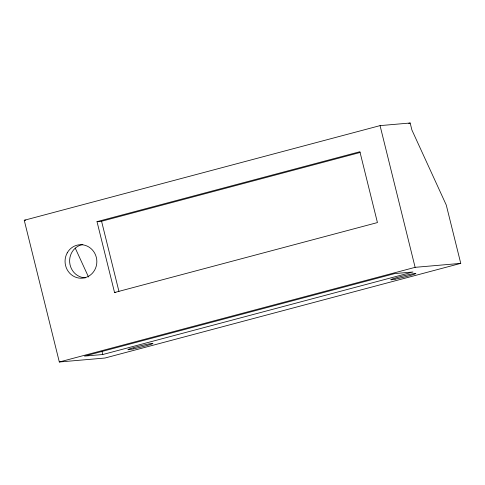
<?xml version="1.0" encoding="UTF-8"?>
<svg xmlns="http://www.w3.org/2000/svg" width="485" height="485" viewBox="0 0 485 485"><rect width="100%" height="100%" fill="white"/><g stroke="black" fill="none" stroke-linecap="round" stroke-linejoin="round"><path stroke-width="0.73" d="M24.25 220.281L380.058 125.621L410.171 123.008L411.886 129.956L446.267 205.034L460.75 263.373L104.942 358.033L59.322 361.992L24.25 220.281L25.753 220.148M408.746 123.39L410.171 123.008M97.012 221.651L359.894 151.72L377.433 222.573L114.551 292.51L97.012 221.651L101.577 221.257L360.064 152.49M59.322 361.992L415.124 267.332L460.75 263.373M102.765 354.523L412.965 272L394.754 273.576L84.554 356.099L102.765 354.523L102.038 351.595M114.551 292.51L115.854 292.394M75.254 248.102L88.519 277.026M380.058 125.621L415.124 267.332M101.577 221.257L118.934 291.382M85.421 277.826A16.769 15.89 85 0 1 69.67 262.276A16.769 15.89 85 0 1 82.844 244.519M133.339 348.867A12.901 0.673 -13.9 0 0 152.939 343.513A12.901 0.673 -13.9 0 0 135.103 347.23A12.901 0.673 -13.9 0 0 133.339 348.867M395.129 279.154A12.901 0.673 -13.9 0 0 415.633 273.704A12.901 0.673 -13.9 0 0 399.252 276.953A12.901 0.673 -13.9 0 0 395.129 279.154M67.233 252.861A16.769 15.89 85 0 0 80.856 278.226A16.769 15.89 85 0 0 94.763 253.303A16.769 15.89 85 0 0 67.233 252.861"/></g></svg>
